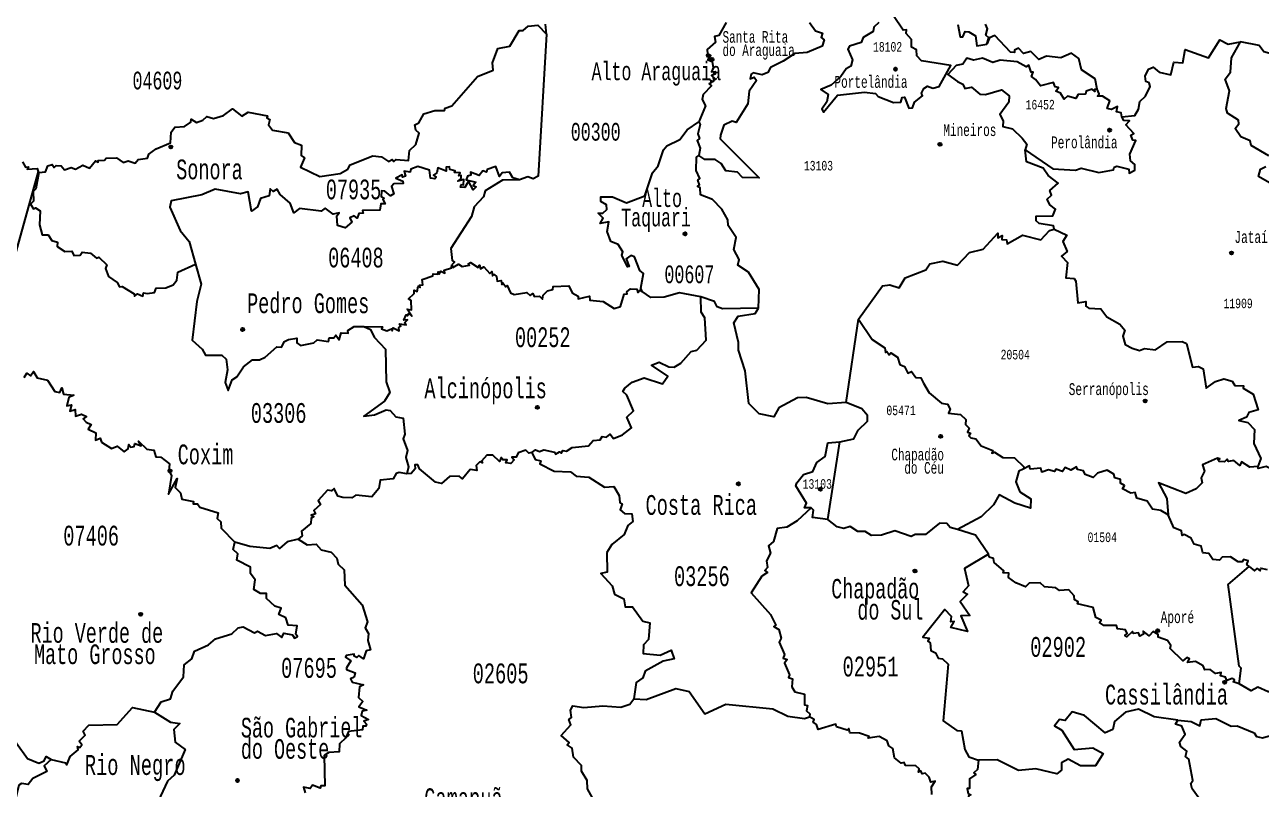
# Model space of a CAD drawing. Header units: millimetres. Extents: x 9851 to 10267, y 23387 to 23778.
# Drawn here: x 10038.98 to 10074.46, y 23530.59 to 23552.53 of the extents above; entities that cross this region are included whole.
import ezdxf
from ezdxf.enums import TextEntityAlignment as Align

# ---------------------------------------------------------------- set-up
doc = ezdxf.new("R2010")
doc.units = ezdxf.units.MM
doc.layers.add('3', color=7, linetype='Continuous')
doc.styles.add('MONOTXT', font='MONOTXT', dxfattribs={"height": 0.2})

# ---------------------------------------------------------------- blocks, each defined once
blk = doc.blocks.new('SEDE')
at = {"layer": '3', "color": 7, "linetype": 'Continuous'}
blk.add_circle((0, 0), 0.00451, dxfattribs=at)

msp = doc.modelspace()

# ---------------------------------------------------------------- linework, layer by layer
at = {"color": 7, "linetype": 'Continuous'}
for p, q in [((10053.956, 23552.261), (10053.924, 23552.55)), ((10039.368, 23548.322), (10037.69, 23542.302)), ((10039.368, 23548.322), (10039.386, 23548.295)), ((10062.549, 23541.688), (10062.91, 23544.083)), ((10062.022, 23538.335), (10062.374, 23540.56))]:
    msp.add_line(p, q, dxfattribs=at)
for points in [[(10064.578, 23551.639), (10064.568, 23551.809), (10064.424, 23551.886), (10064.425, 23552.112), (10064.274, 23552.286), (10064.28, 23552.39), (10064.19, 23552.381), (10063.914, 23552.789)], [(10039.386, 23548.295), (10039.576, 23548.308), (10039.644, 23548.484), (10039.773, 23548.521), (10039.823, 23548.436), (10039.884, 23548.497), (10040.031, 23548.48), (10040.119, 23548.372), (10040.31, 23548.433), (10040.437, 23548.391), (10040.65, 23548.503), (10040.839, 23548.413), (10041.014, 23548.626), (10041.093, 23548.587), (10041.087, 23548.641), (10041.274, 23548.643), (10041.323, 23548.706), (10041.614, 23548.712), (10041.809, 23548.581), (10041.951, 23548.628), (10042.149, 23548.558), (10042.241, 23548.666), (10042.507, 23548.7), (10042.544, 23548.823), (10042.75, 23548.971), (10043.169, 23549.14), (10043.187, 23549.452), (10043.288, 23549.597), (10043.569, 23549.613), (10043.751, 23549.733), (10043.76, 23549.823), (10043.91, 23549.725), (10044.09, 23549.79), (10044.207, 23549.895), (10044.396, 23549.839), (10044.683, 23549.925), (10044.94, 23550.116), (10045.215, 23549.91), (10045.394, 23550.021), (10045.944, 23549.92), (10045.927, 23549.857), (10046.015, 23549.817), (10045.981, 23549.661), (10046.088, 23549.506), (10046.542, 23549.432), (10046.72, 23549.151), (10046.928, 23549.081), (10046.911, 23548.783), (10047.013, 23548.711), (10046.89, 23548.443), (10047.449, 23548.182), (10048.031, 23548.264), (10048.253, 23548.392), (10048.32, 23548.508), (10048.969, 23548.768), (10049.215, 23548.738), (10049.415, 23548.609), (10049.528, 23548.664), (10049.571, 23548.605), (10049.637, 23548.661), (10049.993, 23548.639), (10050.024, 23548.919), (10050.204, 23549.093), (10050.298, 23549.424), (10050.202, 23549.504), (10050.176, 23549.665), (10050.292, 23549.722), (10050.432, 23549.978), (10050.746, 23550.07), (10051.027, 23550.074), (10051.044, 23550.138), (10051.235, 23550.203), (10051.973, 23551.045), (10052.424, 23551.225), (10052.407, 23551.439), (10052.556, 23551.85), (10052.9, 23551.921), (10053.166, 23552.365), (10053.287, 23552.37), (10053.425, 23552.488), (10053.701, 23552.517), (10053.956, 23552.261)], [(10059.105, 23552.595), (10058.898, 23552.22), (10058.776, 23552.196), (10058.798, 23552.03), (10058.564, 23551.819), (10058.57, 23551.7), (10058.67, 23551.648), (10058.58, 23551.527), (10058.704, 23551.478), (10058.731, 23551.3), (10058.689, 23551.185), (10058.794, 23551.192), (10058.793, 23551.111), (10058.688, 23551.08), (10058.788, 23550.992), (10058.724, 23550.897), (10058.661, 23550.94), (10058.682, 23550.865), (10058.619, 23550.84), (10058.691, 23550.778), (10058.453, 23550.53), (10058.423, 23550.387), (10058.517, 23550.209), (10058.324, 23549.742)], [(10061.501, 23552.595), (10061.67, 23552.355), (10061.873, 23552.295), (10061.837, 23552.171), (10061.919, 23552.102), (10061.86, 23551.92), (10061.434, 23551.736), (10061.083, 23551.708), (10060.747, 23551.488), (10060.38, 23551.307), (10060.301, 23551.167), (10060.145, 23551.092), (10059.881, 23551.154), (10059.825, 23551.113), (10059.797, 23550.985), (10059.908, 23551.026), (10059.979, 23550.937), (10059.768, 23550.628), (10059.729, 23550.26), (10059.398, 23549.727), (10059.277, 23549.768), (10059.037, 23549.648), (10058.945, 23549.361), (10058.937, 23549.261), (10060.057, 23548.142), (10059.578, 23548.146), (10059.436, 23548.299), (10059.099, 23548.337), (10058.969, 23548.549), (10058.792, 23548.663), (10058.496, 23548.662), (10058.328, 23548.778)], [(10063.488, 23552.599), (10063.342, 23552.466), (10063.33, 23552.342), (10063.044, 23552.17), (10062.981, 23552.025), (10062.645, 23551.918), (10062.598, 23551.829), (10062.738, 23551.522), (10062.686, 23551.346), (10062.548, 23551.269), (10062.4, 23551.05), (10062.12, 23550.801), (10061.821, 23550.671), (10062.034, 23550.528), (10062, 23550.325), (10061.85, 23550.111), (10061.906, 23550.026), (10062.304, 23550.513), (10063.074, 23550.596), (10063.398, 23550.56), (10063.469, 23550.473), (10063.91, 23550.303), (10064.117, 23550.314), (10064.157, 23550.442), (10064.227, 23550.459), (10064.346, 23550.135), (10064.455, 23550.152), (10064.515, 23550.307), (10064.742, 23550.492), (10064.709, 23550.572), (10064.782, 23550.705), (10064.889, 23550.766), (10065.039, 23550.715), (10065.222, 23550.765), (10065.556, 23551.364), (10064.714, 23551.494), (10064.578, 23551.639)], [(10065.752, 23552.538), (10065.825, 23552.182), (10065.904, 23552.19), (10065.964, 23552.338), (10066.076, 23552.334), (10066.267, 23552.212), (10066.3, 23551.928), (10066.59, 23551.979)], [(10066.59, 23551.979), (10066.645, 23552.157), (10066.563, 23552.237), (10066.608, 23552.417), (10066.55, 23552.547)], [(10053.956, 23552.261), (10053.718, 23548.183), (10053.572, 23548.11), (10053.42, 23548.167), (10053.179, 23548.083)], [(10069.75, 23550.687), (10069.696, 23550.985), (10069.301, 23551.238), (10069.232, 23551.567), (10069.015, 23551.718), (10068.715, 23551.582), (10068.303, 23551.631), (10068.083, 23551.54), (10067.852, 23551.764), (10067.637, 23551.706), (10067.5, 23551.858), (10067.381, 23551.807), (10067.379, 23551.741), (10067.27, 23551.746), (10066.822, 23552.221), (10066.663, 23552.155), (10066.59, 23551.979)], [(10070.459, 23549.886), (10070.837, 23549.924), (10070.943, 23550.106), (10070.974, 23550.334), (10071.144, 23550.482), (10071.276, 23550.757), (10071.249, 23550.869), (10071.147, 23550.9), (10071.133, 23551.06), (10071.223, 23551.257), (10071.361, 23551.313), (10071.537, 23551.168), (10071.869, 23551.099), (10071.953, 23551.455), (10072.214, 23551.436), (10072.277, 23551.827), (10072.947, 23551.581), (10073.277, 23552.103), (10073.515, 23551.972), (10073.87, 23552.039)], [(10074.682, 23548.766), (10074.169, 23549.071), (10074.145, 23549.199), (10073.873, 23549.316), (10073.715, 23549.555), (10073.822, 23549.687), (10073.809, 23549.792), (10073.493, 23549.997), (10073.452, 23550.126), (10073.549, 23550.632), (10073.423, 23550.972), (10073.576, 23551.174), (10073.606, 23551.587), (10073.87, 23552.039)], [(10075.381, 23551.439), (10075.275, 23551.603), (10075.136, 23551.504), (10075.093, 23551.6), (10074.538, 23551.752), (10074.406, 23551.935), (10073.87, 23552.039)], [(10069.75, 23550.687), (10069.675, 23550.678), (10069.683, 23550.618), (10069.615, 23550.68), (10069.441, 23550.63), (10069.415, 23550.541), (10069.207, 23550.533), (10069.14, 23550.419), (10068.907, 23550.487), (10068.806, 23550.395), (10068.702, 23550.568), (10068.565, 23550.629), (10068.64, 23550.735), (10068.551, 23550.747), (10068.502, 23550.88), (10068.126, 23550.784), (10067.987, 23550.965), (10067.871, 23551.049), (10067.918, 23551.168), (10067.861, 23551.169), (10067.795, 23551.371), (10067.715, 23551.322), (10067.463, 23551.466), (10066.972, 23551.519), (10066.758, 23551.454), (10066.461, 23551.575), (10066.21, 23551.521), (10066.017, 23551.574), (10065.903, 23551.406), (10065.704, 23551.361), (10065.471, 23551.102), (10065.747, 23550.908), (10065.903, 23550.83), (10065.952, 23550.702), (10066.144, 23550.741), (10066.383, 23550.544), (10066.553, 23550.531), (10067.006, 23550.664), (10067.232, 23550.489), (10067.217, 23550.308), (10066.962, 23549.956), (10067.052, 23549.778), (10067.048, 23549.613), (10067.329, 23549.542), (10067.597, 23549.282), (10067.738, 23549.104), (10067.692, 23548.939)], [(10070.459, 23549.886), (10070.438, 23550.004), (10070.308, 23550.036), (10070.337, 23550.183), (10070.162, 23550.098), (10070.045, 23550.132), (10070.118, 23550.348), (10069.911, 23550.486), (10069.765, 23550.483), (10069.807, 23550.554), (10069.75, 23550.687)], [(10067.692, 23548.939), (10068.48, 23548.393), (10069.135, 23548.359), (10069.294, 23548.417), (10069.798, 23548.288), (10070.227, 23548.364), (10070.237, 23548.446), (10070.322, 23548.473), (10070.664, 23548.387), (10070.674, 23548.269), (10070.832, 23548.359), (10070.837, 23548.523), (10070.706, 23548.624), (10070.693, 23548.823), (10070.861, 23549.209), (10070.774, 23549.22), (10070.723, 23549.363), (10070.804, 23549.407), (10070.576, 23549.659), (10070.677, 23549.779), (10070.52, 23549.78), (10070.459, 23549.886)], [(10056.7, 23544.876), (10056.661, 23544.97), (10056.74, 23545.396), (10056.627, 23545.484), (10056.478, 23545.872), (10056.37, 23545.907), (10056.239, 23545.816), (10056.328, 23545.59), (10056.274, 23545.584), (10056.114, 23545.916), (10056.145, 23546.015), (10056.005, 23546.221), (10055.799, 23546.313), (10055.692, 23546.595), (10055.739, 23546.875), (10055.49, 23546.83), (10055.58, 23546.978), (10055.44, 23547.127), (10055.568, 23547.123), (10055.682, 23547.229), (10055.671, 23547.366), (10055.513, 23547.459), (10055.511, 23547.59), (10055.849, 23547.592), (10056.252, 23547.42), (10056.779, 23547.621), (10056.996, 23548.279), (10057.159, 23548.488), (10057.312, 23548.939), (10057.404, 23549.055), (10057.776, 23549.235), (10057.994, 23549.516), (10058.324, 23549.742)], [(10058.324, 23549.742), (10058.364, 23549.67), (10058.293, 23549.405), (10058.346, 23549.268), (10058.277, 23549.208), (10058.365, 23548.988), (10058.328, 23548.778)], [(10060.037, 23544.402), (10060.057, 23544.937), (10059.752, 23545.428), (10059.439, 23545.632), (10059.481, 23545.797), (10059.327, 23546.08), (10059.393, 23546.426), (10059.169, 23546.77), (10059.159, 23546.934), (10058.983, 23547.238), (10058.713, 23547.514), (10058.373, 23547.655), (10058.365, 23547.848), (10058.288, 23547.89), (10058.347, 23547.934), (10058.299, 23548.073), (10058.354, 23548.118), (10058.249, 23548.354), (10058.259, 23548.734), (10058.328, 23548.778)], [(10068.523, 23546.67), (10068.5, 23546.758), (10068.086, 23546.825), (10068.004, 23546.902), (10067.999, 23547.042), (10068.485, 23547.053), (10068.561, 23547.237), (10068.395, 23547.361), (10068.321, 23547.522), (10068.447, 23547.642), (10068.393, 23547.777), (10068.633, 23547.99), (10068.343, 23548.206), (10068.208, 23548.413), (10067.722, 23548.603), (10067.692, 23548.939)], [(10038.918, 23548.598), (10039, 23548.447), (10039.089, 23548.454), (10039.051, 23548.388), (10039.337, 23548.404), (10039.368, 23548.322)], [(10053.179, 23548.083), (10052.99, 23548.135), (10052.887, 23548.304), (10052.682, 23548.287), (10052.606, 23548.176), (10052.5, 23548.467), (10052.246, 23548.377), (10052.233, 23548.299), (10052.13, 23548.34), (10052.025, 23548.207), (10051.768, 23548.303), (10051.786, 23548.216), (10051.688, 23548.186), (10051.644, 23548.078), (10051.93, 23548.016), (10051.85, 23547.915), (10051.937, 23547.881), (10051.851, 23547.794), (10051.711, 23548.044), (10051.607, 23547.864), (10051.489, 23547.868), (10051.5, 23547.952), (10051.568, 23547.938), (10051.578, 23548.09), (10051.407, 23548.044), (10051.504, 23548.132), (10051.503, 23548.207), (10051.44, 23548.197), (10051.476, 23548.278), (10051.317, 23548.288), (10051.331, 23548.339), (10051.177, 23548.378), (10051.17, 23548.459), (10051.079, 23548.442), (10051.079, 23548.329), (10050.831, 23548.426), (10050.803, 23548.278), (10050.713, 23548.217), (10050.791, 23548.157), (10050.748, 23548.113), (10050.621, 23548.133), (10050.6, 23548.359), (10050.266, 23548.468), (10050.057, 23548.385), (10050.04, 23548.306), (10049.867, 23548.331), (10049.906, 23548.183), (10049.823, 23548.157), (10049.808, 23548.228), (10049.627, 23548.127), (10049.83, 23548.039), (10049.84, 23547.973), (10049.571, 23547.97), (10049.506, 23547.888), (10049.577, 23547.683), (10049.473, 23547.619), (10049.315, 23547.76), (10049.218, 23547.764), (10049.21, 23547.603), (10049.3, 23547.559), (10049.26, 23547.514), (10049.325, 23547.39), (10049.198, 23547.397), (10049.168, 23547.215), (10048.673, 23547.2), (10048.69, 23547.125), (10048.566, 23547.112), (10048.519, 23546.983), (10048.438, 23547.049), (10048.314, 23546.99), (10048.371, 23546.866), (10048.177, 23546.702), (10047.956, 23546.775), (10047.933, 23547.046), (10048.004, 23547.131), (10047.828, 23547.093), (10047.602, 23547.27), (10047.484, 23547.181), (10046.863, 23547.262), (10046.699, 23547.138), (10046.597, 23547.415), (10046.308, 23547.656), (10046.227, 23547.818), (10046.107, 23547.746), (10046.024, 23547.826), (10045.997, 23547.62), (10045.749, 23547.548), (10045.665, 23547.308), (10045.49, 23547.184), (10045.395, 23547.735), (10045.172, 23547.684), (10044.445, 23547.816), (10044.067, 23547.654), (10043.184, 23547.481), (10043.143, 23547.293), (10043.438, 23546.623), (10043.703, 23546.314), (10043.879, 23545.658)], [(10074.832, 23547.918), (10074.387, 23548.177), (10074.444, 23548.387), (10074.593, 23548.465)], [(10039.386, 23548.295), (10039.302, 23547.82), (10039.222, 23547.745), (10039.232, 23547.469), (10039.15, 23547.387), (10039.237, 23547.246), (10039.292, 23547.281), (10039.429, 23547.193), (10039.403, 23546.792), (10039.487, 23546.5), (10039.653, 23546.503), (10039.758, 23546.336), (10039.922, 23546.29), (10039.915, 23546.172), (10040.134, 23546.022), (10040.331, 23546.032), (10040.387, 23545.913), (10040.569, 23545.917), (10040.633, 23546.005), (10040.87, 23545.975), (10041.039, 23545.831), (10041.106, 23545.858), (10041.337, 23545.641), (10041.298, 23545.541), (10041.384, 23545.311), (10041.635, 23545.139), (10041.699, 23545.01), (10041.78, 23545.023), (10042.125, 23544.806), (10042.127, 23544.746), (10042.216, 23544.805), (10042.375, 23544.747), (10042.388, 23544.839), (10042.497, 23544.823), (10042.704, 23544.848), (10042.756, 23544.973), (10043.032, 23544.978), (10043.241, 23545.07), (10043.346, 23545.206), (10043.377, 23545.429), (10043.879, 23545.658)], [(10053.179, 23548.083), (10052.694, 23548.073), (10052.198, 23547.769), (10052.148, 23547.589), (10051.873, 23547.307), (10051.802, 23547.026), (10051.213, 23546.11), (10051.246, 23545.765), (10051.31, 23545.723), (10051.24, 23545.639)], [(10062.91, 23544.083), (10063.594, 23545.037), (10063.804, 23545.064), (10064.072, 23544.985), (10064.246, 23545.271), (10064.833, 23545.495), (10064.954, 23545.667), (10065.323, 23545.751), (10065.751, 23545.636), (10066.095, 23545.992), (10066.478, 23546.089), (10066.904, 23546.548), (10066.907, 23546.416), (10067.032, 23546.487), (10067.023, 23546.37), (10067.154, 23546.364), (10067.168, 23546.243), (10067.615, 23546.489), (10068.137, 23546.357), (10068.388, 23546.627), (10068.523, 23546.67)], [(10068.523, 23546.67), (10068.885, 23546.495), (10068.764, 23546.316), (10068.893, 23546.02), (10068.727, 23545.888), (10068.905, 23545.706), (10068.854, 23545.27), (10069.095, 23545.249), (10069.143, 23545.174), (10069.198, 23544.549), (10069.429, 23544.587), (10069.433, 23544.459), (10069.51, 23544.396), (10069.862, 23544.375), (10070.032, 23544.152), (10070.404, 23543.938), (10070.551, 23543.77), (10070.489, 23543.592), (10070.554, 23543.356), (10070.756, 23543.249), (10070.97, 23543.187), (10071.111, 23543.245), (10071.423, 23543.207), (10071.765, 23543.429), (10072.197, 23543.444), (10072.313, 23543.383), (10072.485, 23542.705), (10072.658, 23542.727), (10072.796, 23542.656), (10072.882, 23542.1), (10073.148, 23542.298), (10073.385, 23542.367), (10073.632, 23542.303), (10073.707, 23542.174), (10073.957, 23542.166), (10073.946, 23542.1), (10074.233, 23541.927), (10074.374, 23541.482), (10074.101, 23541.405), (10074.034, 23541.269), (10073.814, 23541.178), (10074.074, 23541.115), (10074.27, 23540.914), (10074.251, 23540.513), (10074.452, 23540.085), (10074.363, 23539.858)], [(10043.879, 23545.658), (10044.045, 23545.087), (10043.919, 23544.587), (10043.786, 23543.477), (10044.076, 23543.222), (10044.17, 23543.048), (10044.641, 23543.047), (10044.763, 23542.934), (10044.798, 23542.627), (10044.734, 23542.26), (10044.819, 23542.037), (10044.933, 23542.34), (10045.067, 23542.427), (10045.258, 23542.715), (10045.513, 23542.913), (10045.718, 23542.913), (10045.878, 23542.996), (10046.214, 23543.291), (10046.354, 23543.283), (10046.433, 23543.445), (10046.55, 23543.502), (10046.792, 23543.537), (10046.788, 23543.404), (10046.892, 23543.331), (10047.282, 23543.4), (10047.372, 23543.486), (10047.694, 23543.439), (10047.72, 23543.542), (10047.854, 23543.547), (10047.913, 23543.627), (10048.002, 23543.488), (10048.065, 23543.695), (10048.259, 23543.681), (10048.256, 23543.759), (10048.438, 23543.872), (10048.713, 23543.874)], [(10048.713, 23543.874), (10049.252, 23543.867), (10049.223, 23543.801), (10049.37, 23543.746), (10049.506, 23543.807), (10049.524, 23543.751), (10049.556, 23543.831), (10049.722, 23543.746), (10049.712, 23543.841), (10049.778, 23543.884), (10049.733, 23543.945), (10049.924, 23543.917), (10049.891, 23543.989), (10049.961, 23544.063), (10049.862, 23544.051), (10049.927, 23544.205), (10049.967, 23544.175), (10050.002, 23544.248), (10050.092, 23544.168), (10049.956, 23544.366), (10050.077, 23544.352), (10050.068, 23544.623), (10049.998, 23544.668), (10050.157, 23544.817), (10050.16, 23544.913), (10050.24, 23544.873), (10050.267, 23545.027), (10050.325, 23544.992), (10050.308, 23545.059), (10050.401, 23545.07), (10050.385, 23545.218), (10050.689, 23545.325), (10050.706, 23545.384), (10050.831, 23545.371), (10050.849, 23545.442), (10050.875, 23545.373), (10050.919, 23545.458), (10051.038, 23545.405), (10051.017, 23545.492), (10051.225, 23545.554), (10051.24, 23545.639)], [(10051.24, 23545.639), (10051.268, 23545.562), (10051.433, 23545.665), (10051.533, 23545.595), (10051.744, 23545.628), (10051.706, 23545.666), (10051.772, 23545.709), (10051.988, 23545.561), (10052.03, 23545.628), (10052.055, 23545.523), (10052.157, 23545.585), (10052.33, 23545.397), (10052.382, 23545.45), (10052.401, 23545.327), (10052.449, 23545.368), (10052.515, 23545.309), (10052.542, 23545.176), (10052.656, 23545.196), (10052.671, 23545.074), (10052.702, 23545.121), (10052.782, 23545.009), (10052.825, 23545.05), (10052.918, 23544.837), (10053.03, 23544.789), (10053.39, 23544.848), (10053.489, 23544.762), (10053.564, 23544.816), (10053.6, 23544.734), (10053.751, 23544.738), (10053.835, 23544.66), (10053.853, 23544.772), (10053.979, 23544.899), (10054.132, 23544.936), (10054.145, 23545.021), (10054.596, 23545.035), (10054.687, 23544.842), (10054.865, 23544.746), (10054.862, 23544.67), (10055.185, 23544.74), (10055.192, 23544.632), (10055.578, 23544.59), (10055.896, 23544.393), (10056.078, 23544.448), (10056.184, 23544.8), (10056.265, 23544.808), (10056.254, 23544.871), (10056.367, 23544.957), (10056.544, 23544.939), (10056.578, 23544.849), (10056.631, 23544.912), (10056.7, 23544.876)], [(10058.379, 23544.722), (10057.767, 23544.843), (10057.331, 23544.714), (10056.949, 23544.709), (10056.7, 23544.876)], [(10053.537, 23540.257), (10053.637, 23540.329), (10053.757, 23540.283), (10053.874, 23540.335), (10054.18, 23540.268), (10054.213, 23540.204), (10054.323, 23540.274), (10054.37, 23540.233), (10054.422, 23540.313), (10054.529, 23540.295), (10054.688, 23540.401), (10055.158, 23540.446), (10055.292, 23540.603), (10055.495, 23540.623), (10055.547, 23540.716), (10055.678, 23540.698), (10055.779, 23540.781), (10055.88, 23540.657), (10056.138, 23540.765), (10056.396, 23540.96), (10056.263, 23541.269), (10056.451, 23541.451), (10056.255, 23541.901), (10056.14, 23542.007), (10056.203, 23542.1), (10056.408, 23542.273), (10056.754, 23542.395), (10057.281, 23542.224), (10057.435, 23542.447), (10056.963, 23542.764), (10057.189, 23542.853), (10057.46, 23542.711), (10057.619, 23542.707), (10057.812, 23542.822), (10058.105, 23543.154), (10058.267, 23543.193), (10058.531, 23543.484), (10058.499, 23544.12), (10058.388, 23544.284), (10058.379, 23544.722)], [(10060.037, 23544.402), (10059.008, 23544.376), (10058.852, 23544.434), (10058.769, 23544.594), (10058.379, 23544.722)], [(10062.549, 23541.688), (10062.025, 23541.648), (10061.405, 23541.831), (10061.157, 23541.82), (10060.618, 23541.535), (10060.478, 23541.281), (10060.058, 23541.368), (10059.76, 23541.66), (10059.655, 23542.601), (10059.46, 23543.19), (10059.467, 23543.412), (10059.325, 23543.978), (10059.456, 23544.172), (10059.938, 23544.249), (10060.037, 23544.402)], [(10048.713, 23543.874), (10048.899, 23543.784), (10049.004, 23543.566), (10049.335, 23543.221), (10049.35, 23542.28), (10049.455, 23541.977), (10049.302, 23541.728), (10048.709, 23541.294), (10049.019, 23541.332), (10049.354, 23541.478), (10049.471, 23541.459), (10049.628, 23541.276), (10049.842, 23541.238), (10049.891, 23540.778), (10049.84, 23540.644), (10049.968, 23540.314), (10049.916, 23540.109), (10049.997, 23539.84), (10049.95, 23539.64)], [(10062.91, 23544.083), (10063.294, 23543.497), (10063.665, 23543.262), (10063.684, 23543.125), (10063.723, 23543.159), (10063.785, 23543.056), (10063.831, 23543.115), (10064.022, 23542.995), (10064.091, 23542.786), (10064.225, 23542.722), (10064.317, 23542.53), (10064.428, 23542.576), (10064.547, 23542.41), (10064.695, 23542.4), (10064.772, 23542.246), (10064.936, 23541.965), (10065.284, 23541.673), (10065.46, 23541.642), (10065.535, 23541.497), (10065.491, 23541.388), (10065.83, 23541.349), (10065.985, 23541.207), (10065.976, 23541.06), (10066.08, 23540.953), (10066.034, 23540.841), (10066.121, 23540.806), (10066.069, 23540.735), (10066.132, 23540.674), (10066.276, 23540.644), (10066.429, 23540.445), (10066.756, 23540.315), (10066.733, 23540.234), (10066.807, 23540.264), (10067.051, 23540.114), (10067.383, 23540.106), (10067.66, 23539.831), (10067.634, 23539.78)], [(10038.966, 23542.412), (10039.038, 23542.529), (10039.151, 23542.46), (10039.234, 23542.577), (10039.337, 23542.401), (10039.631, 23542.33), (10039.846, 23542.004), (10039.987, 23541.981), (10040.048, 23542.113), (10040.091, 23541.932), (10040.393, 23541.897), (10040.251, 23541.835), (10040.187, 23541.598), (10040.327, 23541.623), (10040.274, 23541.442), (10040.425, 23541.486), (10040.441, 23541.296), (10040.614, 23541.353), (10040.751, 23541.288), (10040.663, 23541.225), (10040.749, 23541.125), (10040.888, 23541.063), (10040.802, 23540.929), (10041.022, 23540.82), (10041.013, 23540.608), (10041.149, 23540.67), (10041.188, 23540.557), (10041.475, 23540.366), (10041.633, 23540.438), (10041.837, 23540.278), (10041.949, 23540.36), (10041.966, 23540.486), (10042.031, 23540.406), (10042.121, 23540.425), (10042.138, 23540.514), (10042.32, 23540.443), (10042.244, 23540.582), (10042.486, 23540.349), (10042.688, 23540.323), (10042.745, 23540.134), (10042.883, 23540.117), (10043.133, 23539.927), (10043.117, 23539.73), (10043.192, 23539.6), (10043.111, 23539.057), (10043.355, 23539.51), (10043.298, 23539.254), (10043.448, 23539.096), (10043.492, 23538.913), (10043.829, 23538.853), (10043.816, 23538.787), (10043.938, 23538.786), (10044.01, 23538.691), (10044.531, 23538.522), (10044.504, 23538.362), (10044.611, 23538.267), (10044.619, 23538.088), (10045.015, 23537.682)], [(10062.374, 23540.56), (10062.772, 23540.648), (10062.896, 23540.894), (10063.167, 23541.153), (10063.164, 23541.316), (10062.998, 23541.509), (10062.549, 23541.688)], [(10053.537, 23540.257), (10053.442, 23540.236), (10053.364, 23540.325), (10053.143, 23540.249), (10053.079, 23540.119), (10052.963, 23540.12), (10053.025, 23540.042), (10052.926, 23539.938), (10052.786, 23539.956), (10052.822, 23540.049), (10052.697, 23540.044), (10052.648, 23540.112), (10052.607, 23540.001), (10052.411, 23540.181), (10052.241, 23540.183), (10052.084, 23540.004), (10052.118, 23539.956), (10052.04, 23539.988), (10051.933, 23539.88), (10051.95, 23539.743), (10051.762, 23539.769), (10051.541, 23539.496), (10051.45, 23539.576), (10051.168, 23539.571), (10050.943, 23539.369), (10050.766, 23539.405), (10050.309, 23539.791), (10050.262, 23539.901), (10050.178, 23539.9), (10050.182, 23539.791), (10050.067, 23539.654), (10049.95, 23539.64)], [(10053.537, 23540.257), (10053.63, 23540.055), (10053.786, 23540.015), (10053.762, 23539.931), (10054.17, 23539.723), (10054.639, 23539.703), (10054.804, 23539.573), (10055.169, 23539.547), (10055.613, 23539.265), (10055.884, 23539.282), (10056.034, 23539.025), (10056.053, 23538.823), (10056.125, 23538.78), (10056.064, 23538.611), (10056.187, 23538.502), (10056.402, 23538.495), (10056.426, 23538.273), (10056.287, 23538.164), (10056.183, 23537.902), (10055.824, 23537.619), (10055.682, 23537.381), (10055.691, 23536.823), (10055.517, 23536.786), (10055.841, 23536.431), (10055.907, 23536.19), (10056.176, 23536.059), (10056.206, 23535.822), (10056.418, 23535.822), (10056.72, 23535.415), (10056.919, 23535.365), (10056.883, 23534.89), (10056.733, 23534.739), (10056.73, 23534.486), (10057.217, 23534.44), (10057.526, 23534.586), (10057.613, 23534.334), (10057.303, 23534.262), (10056.782, 23533.976), (10056.715, 23533.79), (10056.528, 23533.652), (10056.462, 23533.182)], [(10061.546, 23538.663), (10061.358, 23538.664), (10061.412, 23538.806), (10061.108, 23539.296), (10061.133, 23539.388), (10061.332, 23539.626), (10061.599, 23539.708), (10061.712, 23539.971), (10061.947, 23540.142), (10062.024, 23540.529), (10062.374, 23540.56)], [(10071.791, 23538.466), (10071.585, 23538.59), (10071.346, 23538.628), (10071.184, 23538.863), (10070.893, 23538.943), (10070.844, 23539.11), (10070.722, 23539.091), (10070.483, 23539.212), (10070.538, 23539.313), (10070.428, 23539.38), (10070.419, 23539.483), (10070.262, 23539.529), (10070.228, 23539.638), (10070.038, 23539.747), (10069.767, 23539.663), (10069.637, 23539.534), (10069.414, 23539.622), (10069.361, 23539.733), (10069.192, 23539.765), (10069.161, 23539.847), (10069, 23539.744), (10068.838, 23539.824), (10068.758, 23539.711), (10068.572, 23539.782), (10068.529, 23539.71), (10068.36, 23539.76), (10068.163, 23539.689), (10068.134, 23539.808), (10067.836, 23539.774), (10067.812, 23539.875), (10067.634, 23539.78)], [(10074.363, 23539.858), (10074.13, 23539.835), (10073.892, 23539.983), (10073.848, 23539.885), (10073.676, 23540.027), (10073.522, 23539.996), (10073.485, 23540.067), (10073.403, 23539.992), (10073.258, 23540.001), (10073.213, 23540.05), (10073.274, 23540.078), (10073.204, 23540.09), (10072.774, 23539.902), (10072.837, 23539.721), (10072.737, 23539.529), (10072.763, 23539.382), (10072.594, 23539.21), (10072.294, 23539.076), (10071.513, 23539.384), (10071.755, 23538.938), (10071.791, 23538.466)], [(10049.95, 23539.64), (10049.73, 23539.685), (10049.637, 23539.656), (10049.555, 23539.498), (10049.185, 23539.46), (10049.139, 23539.22), (10048.941, 23538.979), (10048.479, 23539.035), (10048.367, 23538.956), (10048.109, 23538.961), (10047.969, 23538.999), (10047.865, 23539.225), (10047.787, 23539.156), (10047.67, 23539.174), (10047.397, 23538.878), (10047.467, 23538.765), (10047.277, 23538.593), (10047.328, 23538.498), (10047.201, 23538.458), (10047.279, 23538.416), (10047.203, 23538.369), (10047.188, 23538.216), (10046.923, 23537.996), (10046.941, 23537.863), (10046.832, 23537.768)], [(10067.634, 23539.78), (10067.506, 23539.721), (10067.421, 23539.411), (10067.53, 23539.13), (10067.854, 23538.924), (10067.845, 23538.655), (10067.395, 23538.798), (10066.94, 23539.04), (10066.775, 23538.752), (10066.424, 23538.407), (10065.75, 23538.044)], [(10075.48, 23539.415), (10075.229, 23539.562), (10075.053, 23539.533), (10075.029, 23539.688), (10074.89, 23539.667), (10074.855, 23539.802), (10074.773, 23539.768), (10074.6, 23539.855), (10074.378, 23539.794), (10074.363, 23539.858)], [(10036.771, 23538.997), (10036.114, 23532.619), (10036.42, 23532.433), (10036.584, 23532.191), (10036.752, 23532.15), (10037.012, 23532.225), (10037.226, 23532.155), (10037.247, 23532.3), (10037.454, 23532.427), (10037.652, 23532.34), (10037.728, 23532.224), (10037.978, 23532.31), (10038.226, 23532.298), (10038.526, 23531.957), (10038.582, 23532.007), (10038.747, 23531.915), (10039.059, 23531.476), (10039.387, 23531.335), (10039.541, 23531.407), (10039.599, 23531.526), (10039.737, 23531.441)], [(10061.546, 23538.663), (10061.146, 23538.29), (10060.847, 23538.115), (10060.572, 23538.079), (10060.47, 23537.699), (10060.321, 23537.574), (10060.377, 23537.366), (10060.262, 23537.15), (10060.296, 23536.953), (10060.222, 23536.872), (10060.292, 23536.81), (10060.134, 23536.704), (10059.828, 23536.224), (10060.376, 23535.608), (10060.533, 23535.299), (10060.48, 23535.26), (10060.619, 23535.179), (10060.687, 23534.924), (10060.626, 23534.816), (10060.783, 23534.462), (10060.746, 23534.354), (10060.858, 23534.312), (10060.782, 23534.213), (10060.928, 23533.879), (10060.894, 23533.797), (10061.011, 23533.757), (10060.996, 23533.528), (10061.077, 23533.383), (10061.36, 23533.316), (10061.356, 23533.009), (10061.446, 23532.995), (10061.41, 23532.839), (10061.51, 23532.757), (10061.498, 23532.67)], [(10062.022, 23538.335), (10061.589, 23538.394), (10061.614, 23538.598), (10061.546, 23538.663)], [(10074.112, 23536.983), (10074.052, 23537.038), (10074.086, 23537.148), (10073.957, 23537.189), (10073.919, 23537.12), (10073.804, 23537.12), (10073.581, 23537.263), (10073.339, 23537.249), (10073.261, 23537.163), (10073.069, 23537.183), (10072.958, 23537.355), (10072.787, 23537.38), (10072.741, 23537.566), (10072.54, 23537.626), (10072.449, 23537.796), (10072.251, 23537.905), (10072.197, 23537.873), (10072.174, 23538.006), (10071.957, 23538.098), (10071.791, 23538.466)], [(10065.75, 23538.044), (10065.539, 23538.103), (10065.444, 23538.216), (10065.227, 23538.227), (10064.828, 23537.898), (10064.531, 23537.905), (10064.42, 23537.841), (10063.944, 23538.01), (10063.562, 23537.879), (10063.282, 23537.876), (10063.098, 23537.985), (10062.89, 23537.984), (10062.663, 23538.127), (10062.48, 23538.078), (10062.292, 23538.125), (10062.022, 23538.335)], [(10046.832, 23537.768), (10046.509, 23537.692), (10046.289, 23537.505), (10046.211, 23537.584), (10046.015, 23537.501), (10045.439, 23537.554), (10045.015, 23537.682)], [(10046.832, 23537.768), (10047.082, 23537.609), (10047.343, 23537.622), (10047.489, 23537.466), (10047.779, 23537.399), (10047.938, 23537.224), (10047.973, 23537.049), (10048.152, 23536.885), (10048.166, 23536.452), (10048.663, 23535.881), (10048.815, 23535.397), (10048.753, 23535.227), (10048.846, 23535.065), (10048.825, 23534.856), (10048.904, 23534.596), (10048.778, 23534.561), (10048.699, 23534.331), (10048.566, 23534.425), (10048.515, 23534.375), (10048.436, 23534.412), (10048.431, 23534.469), (10048.205, 23534.432), (10048.184, 23534.381), (10048.337, 23534.28), (10048.217, 23534.077), (10048.215, 23534.025), (10048.46, 23533.931), (10048.43, 23533.806), (10048.334, 23533.756), (10048.374, 23533.664), (10048.704, 23533.589), (10048.592, 23533.527), (10048.556, 23533.228), (10048.681, 23533.106), (10048.567, 23532.954), (10048.794, 23532.858), (10048.663, 23532.83), (10048.635, 23532.707), (10048.843, 23532.594), (10048.71, 23532.542), (10048.787, 23532.459), (10048.769, 23532.397), (10048.68, 23532.404), (10048.675, 23532.296), (10048.276, 23532.247), (10048.2, 23532.064), (10048.011, 23531.896), (10048.008, 23531.666), (10047.704, 23531.647), (10047.576, 23531.555), (10047.592, 23530.69), (10047.481, 23530.685), (10047.462, 23530.624), (10047.243, 23530.706), (10047.172, 23530.608), (10046.979, 23530.653), (10047.033, 23530.483)], [(10066.638, 23537.337), (10066.266, 23537.887), (10065.75, 23538.044)], [(10042.707, 23532.804), (10042.895, 23533.098), (10043.169, 23533.181), (10043.227, 23533.407), (10043.538, 23533.814), (10043.555, 23534.164), (10043.78, 23534.332), (10043.856, 23534.553), (10044.254, 23534.732), (10044.46, 23534.903), (10044.927, 23535.051), (10045.104, 23535.222), (10045.25, 23535.253), (10045.576, 23535.075), (10045.661, 23535.127), (10045.887, 23535.002), (10046.21, 23535.062), (10046.362, 23534.948), (10046.416, 23535.068), (10046.662, 23535.025), (10046.725, 23534.922), (10046.81, 23534.979), (10046.757, 23535.04), (10046.797, 23535.281), (10046.545, 23535.302), (10046.472, 23535.507), (10046.277, 23535.603), (10046.337, 23535.783), (10046.156, 23535.844), (10045.919, 23536.064), (10045.92, 23536.205), (10045.75, 23536.209), (10045.553, 23536.328), (10045.596, 23536.6), (10045.456, 23536.778), (10045.464, 23536.968), (10045.069, 23537.164), (10045.095, 23537.349), (10044.96, 23537.475), (10045.015, 23537.682)], [(10066.638, 23537.337), (10065.944, 23536.931), (10066.062, 23536.431), (10065.905, 23536.253), (10066.029, 23536.194), (10065.82, 23535.975), (10066.099, 23535.578), (10065.841, 23535.567), (10066.033, 23535.116), (10065.552, 23535.235), (10065.648, 23535.408), (10065.551, 23535.394), (10065.574, 23535.55), (10065.378, 23535.746), (10064.754, 23534.951), (10064.935, 23534.922), (10064.898, 23534.839), (10064.964, 23534.788), (10064.98, 23534.571), (10065.117, 23534.506), (10065.191, 23534.348), (10065.319, 23534.33), (10065.481, 23534.178), (10065.337, 23532.55), (10065.726, 23532.275), (10065.857, 23532.271), (10065.961, 23531.731), (10066.075, 23531.52), (10066.345, 23531.429)], [(10073.825, 23533.615), (10073.659, 23533.672), (10073.698, 23533.73), (10073.625, 23533.768), (10073.47, 23533.714), (10073.44, 23533.806), (10073.292, 23533.847), (10073.314, 23533.937), (10073.15, 23533.91), (10072.996, 23534.026), (10072.844, 23534.015), (10072.793, 23534.13), (10072.573, 23534.261), (10072.344, 23534.225), (10072.401, 23534.337), (10072.329, 23534.374), (10072.213, 23534.278), (10071.845, 23534.627), (10071.863, 23534.713), (10071.769, 23534.855), (10071.5, 23534.954), (10071.505, 23535.031), (10071.356, 23535.12), (10071.242, 23534.99), (10071.074, 23535.13), (10071.087, 23535.043), (10070.975, 23534.988), (10070.943, 23535.084), (10070.797, 23535.062), (10070.768, 23535.119), (10070.601, 23534.969), (10070.55, 23535.004), (10070.612, 23535.063), (10070.57, 23535.162), (10070.34, 23535.192), (10070.305, 23535.292), (10069.943, 23535.288), (10069.824, 23535.377), (10069.867, 23535.44), (10069.713, 23535.516), (10069.638, 23535.806), (10069.185, 23535.912), (10069.206, 23535.971), (10069.104, 23536.03), (10069.097, 23536.141), (10068.942, 23536.318), (10068.677, 23536.295), (10068.564, 23536.371), (10068.242, 23536.401), (10068.119, 23536.519), (10067.807, 23536.504), (10067.694, 23536.398), (10067.416, 23536.514), (10067.212, 23536.67), (10067.217, 23536.795), (10067.059, 23536.804), (10067.08, 23536.858), (10066.802, 23537.094), (10066.779, 23537.212), (10066.658, 23537.247), (10066.638, 23537.337)], [(10073.825, 23533.615), (10073.888, 23534.061), (10073.829, 23534.126), (10073.516, 23536.465), (10074.112, 23536.983)], [(10074.112, 23536.983), (10074.265, 23536.858), (10074.347, 23536.924), (10074.427, 23536.861), (10074.454, 23536.937), (10074.628, 23536.897)], [(10056.462, 23533.182), (10056.81, 23533.166), (10057.667, 23533.484), (10058.044, 23533.393), (10058.496, 23532.759), (10059.096, 23533.031), (10060.447, 23532.895), (10060.881, 23532.686), (10061.354, 23532.618), (10061.498, 23532.67)], [(10075.359, 23533.364), (10075.211, 23533.472), (10074.995, 23533.471), (10074.99, 23533.531), (10074.832, 23533.523), (10074.665, 23533.388), (10074.36, 23533.522), (10074.177, 23533.417), (10073.825, 23533.615)], [(10055.269, 23530.343), (10055.132, 23530.598), (10055.122, 23530.839), (10054.954, 23531.109), (10054.959, 23531.269), (10054.726, 23531.51), (10054.691, 23531.77), (10054.548, 23531.866), (10054.599, 23531.934), (10054.375, 23532.137), (10054.649, 23532.441), (10054.594, 23532.591), (10054.667, 23532.647), (10054.645, 23532.862), (10054.706, 23532.986), (10055.02, 23532.932), (10055.566, 23532.989), (10056.085, 23532.946), (10056.343, 23533.029), (10056.462, 23533.182)], [(10072.066, 23532.569), (10072.452, 23532.539), (10072.701, 23532.412), (10072.739, 23532.586), (10073.154, 23532.619), (10073.599, 23532.399), (10073.771, 23532.406), (10074.261, 23532.208), (10074.322, 23532.102), (10074.502, 23532.065), (10074.725, 23532.129), (10075.042, 23531.966), (10075.032, 23532.311), (10075.228, 23532.702), (10075.216, 23533.003), (10075.359, 23533.364)], [(10039.737, 23531.441), (10040.148, 23531.353), (10040.189, 23531.289), (10040.286, 23531.528), (10040.513, 23531.718), (10040.496, 23531.818), (10040.563, 23531.793), (10040.624, 23531.868), (10040.546, 23531.969), (10040.712, 23532.138), (10040.661, 23532.256), (10040.819, 23532.427), (10041.63, 23532.445), (10042.072, 23532.936), (10042.707, 23532.804)], [(10042.707, 23532.804), (10043.165, 23532.517), (10043.437, 23532.478), (10043.259, 23532.302), (10043.301, 23531.939), (10043.582, 23531.73), (10043.27, 23530.998), (10043.082, 23530.818), (10042.813, 23530.246)], [(10072.066, 23532.569), (10071.39, 23532.67), (10070.94, 23532.885), (10070.565, 23532.807), (10070.253, 23532.535), (10070.203, 23532.307), (10069.979, 23532.21), (10069.395, 23532.703), (10069.034, 23532.809), (10068.834, 23532.566), (10068.675, 23532.592), (10068.53, 23532.412), (10068.743, 23532.286), (10069.098, 23531.735), (10069.629, 23531.775), (10069.929, 23531.615), (10069.702, 23531.259), (10069.272, 23531.263), (10068.919, 23531.457), (10068.73, 23531.353), (10068.728, 23531.138), (10068.594, 23531.037), (10067.997, 23531.176), (10067.499, 23531.124), (10066.883, 23531.432), (10066.345, 23531.429)], [(10065.008, 23530.437), (10065.002, 23530.659), (10065.104, 23530.825), (10064.979, 23530.796), (10064.938, 23530.939), (10064.815, 23531.049), (10064.729, 23531.034), (10064.692, 23531.123), (10064.631, 23531.082), (10064.65, 23531.181), (10064.548, 23531.262), (10064.258, 23531.273), (10064.219, 23531.359), (10064.127, 23531.338), (10063.936, 23531.494), (10063.895, 23531.757), (10063.78, 23531.834), (10063.732, 23531.978), (10063.5, 23532.108), (10063.185, 23532.053), (10063.21, 23532.107), (10062.933, 23532.203), (10062.658, 23532.214), (10062.626, 23532.331), (10062.585, 23532.284), (10062.276, 23532.383), (10062.252, 23532.463), (10061.746, 23532.304), (10061.703, 23532.449), (10061.602, 23532.516), (10061.633, 23532.596), (10061.498, 23532.67)], [(10072.955, 23529.938), (10072.475, 23530.6), (10072.445, 23530.758), (10072.502, 23530.844), (10072.383, 23531.456), (10072.293, 23531.535), (10072.329, 23531.683), (10072.156, 23531.819), (10072.114, 23531.946), (10072.275, 23532.169), (10072.18, 23532.397), (10071.999, 23532.463), (10072.066, 23532.569)], [(10039.737, 23531.441), (10039.539, 23531.265), (10039.612, 23531.095), (10039.218, 23530.896), (10039.085, 23530.726), (10038.886, 23530.758), (10038.814, 23530.708), (10038.711, 23530.269), (10038.563, 23530.119), (10038.513, 23529.849), (10038.397, 23529.795), (10038.404, 23529.588)], [(10066.345, 23531.429), (10066.319, 23531.157), (10066.215, 23531.063), (10066.272, 23531.01), (10066.093, 23530.887), (10066.091, 23530.609), (10066.024, 23530.611), (10066.048, 23530.471), (10066.128, 23530.427), (10066.059, 23530.394), (10066.07, 23530.241), (10066.177, 23530.206), (10066.031, 23529.984), (10066.056, 23529.895), (10065.915, 23529.801), (10065.875, 23529.502), (10065.689, 23529.308), (10065.597, 23529.3)]]:
    msp.add_lwpolyline(points, dxfattribs=at)
for p in [(10058.599, 23551.646), (10058.699, 23551.538), (10063.966, 23551.257), (10070.11, 23549.507), (10065.241, 23549.099), (10043.174, 23549.024), (10057.93, 23546.532), (10073.608, 23545.98), (10045.233, 23543.788), (10071.13, 23541.732), (10053.691, 23541.552), (10065.263, 23540.718), (10043.152, 23539.727), (10059.46, 23539.355), (10061.813, 23539.203), (10064.524, 23536.852), (10042.31, 23535.613), (10071.488, 23535.141), (10073.41, 23533.66), (10045.088, 23530.841)]:
    msp.add_point(p, dxfattribs=at)

# ---------------------------------------------------------------- block references
at = {"color": 7, "linetype": 'Continuous', "zscale": 10}
for p, xscale, yscale, rotation in [((10058.599, 23551.646), 9.999987455405117, 9.999987455405117, 359.079216129957), ((10058.699, 23551.538), 9.999983716515834, 9.999983716515834, 359.0805499834536), ((10063.966, 23551.257), 10.00002082074231, 10.00002082074231, 359.2289126952076), ((10070.11, 23549.507), 10.00002277350123, 10.00002277350123, 359.3820697020929), ((10065.241, 23549.099), 10, 10, 359.2363825483008), ((10043.174, 23549.024), 10.00001646517026, 10.00001646517026, 358.5756520591982), ((10057.93, 23546.532), 9.999989066428489, 9.999989066428489, 358.9839532719997), ((10073.608, 23545.98), 10.00001567641177, 10.00001567641177, 359.4378343213535), ((10045.233, 23543.788), 10, 10, 358.5489599174167), ((10071.13, 23541.732), 9.99997945915686, 9.99997945915686, 359.3102917311093), ((10053.691, 23541.552), 10, 10, 358.7763403922409), ((10065.263, 23540.718), 10.00001589726415, 10.00001589726415, 359.119778011798), ((10043.152, 23539.727), 9.99998314817418, 9.99998314817418, 358.410437717371), ((10059.46, 23539.355), 10, 10, 358.9209783453907), ((10061.813, 23539.203), 10.00001177034869, 10.00001177034869, 358.9916941142649), ((10064.524, 23536.852), 10, 10, 359.0402591161557), ((10042.31, 23535.613), 9.999987265777273, 9.999987265777273, 358.3071424261674), ((10071.488, 23535.141), 10.00001518949566, 10.00001518949566, 359.2313137165694), ((10073.41, 23533.66), 10.00001941615646, 10.00001941615646, 359.2702707858556), ((10045.088, 23530.841), 10.00001731963145, 10.00001731963145, 358.3103505617123)]:
    msp.add_blockref('SEDE', p, dxfattribs=dict(at, xscale=xscale, yscale=yscale, rotation=rotation))

# ---------------------------------------------------------------- texts
at = {"color": 7, "linetype": 'Continuous', "style": 'MONOTXT'}
for s, height, rotation, width, p in [('Santa Rita ', 0.33469, 359.9987, 0.649998, (10059.005, 23552.017)), ('do Araguaia', 0.33469, 359.9987, 0.649998, (10059.005, 23551.636)), ('S%%227o Gabriel ', 0.56351, 359.9984, 0.650002, (10045.184, 23532.077)), ('S%%227o Gabriel ', 0.56351, 359.9984, 0.650002, (10045.184, 23532.077)), ('do Oeste', 0.5635, 359.9984, 0.650002, (10045.184, 23531.466)), ('do Oeste', 0.5635, 359.9984, 0.650002, (10045.184, 23531.466))]:
    msp.add_text(s, height=height, rotation=rotation, dxfattribs=dict(at, width=width)).set_placement(p)
for s, height, width, p in [('18102', 0.2734, 0.70589, (10063.74, 23551.9)), ('04609', 0.5082, 0.65, (10042.79, 23550.932)), ('16452', 0.2737, 0.705881, (10068.119, 23550.24)), ('00300', 0.5086, 0.650002, (10055.365, 23549.461)), ('13103', 0.2739, 0.705881, (10061.756, 23548.488)), ('07935', 0.5656, 0.649998, (10048.417, 23547.806)), ('06408', 0.5662, 0.65, (10048.485, 23545.851)), ('00607', 0.5097, 0.65, (10058.053, 23545.37)), ('11909', 0.2745, 0.705879, (10073.797, 23544.535)), ('00252', 0.5669, 0.65, (10053.845, 23543.564)), ('20504', 0.2748, 0.705883, (10067.403, 23543.065)), ('03306', 0.5676, 0.65, (10046.268, 23541.39)), ('05471', 0.275, 0.705881, (10064.126, 23541.465)), ('13103', 0.2753, 0.705876, (10061.723, 23539.352)), ('07406', 0.5688, 0.650001, (10040.888, 23537.87)), ('01504', 0.2756, 0.705885, (10069.899, 23537.822)), ('03256', 0.5692, 0.649998, (10058.412, 23536.706)), ('02902', 0.5699, 0.650003, (10068.635, 23534.675)), ('07695', 0.5701, 0.649999, (10047.14, 23534.074)), ('02605', 0.5701, 0.649999, (10052.637, 23533.916)), ('02951', 0.5701, 0.65, (10063.251, 23534.113))]:
    msp.add_text(s, height=height, dxfattribs=dict(at, width=width)).set_placement(p, align=Align.MIDDLE)
for s, height, width, p in [('Alto Araguaia', 0.50802, 0.650001, (10058.962, 23551.45)), ('Portel%%226ndia', 0.33875, 0.649996, (10064.311, 23551.062)), ('Perol%%226ndia', 0.33907, 0.649998, (10070.338, 23549.327)), ('Costa Rica', 0.5684, 0.650002, (10059.993, 23539.034)), ('Cassil%%226ndia', 0.57025, 0.649999, (10073.507, 23533.592))]:
    msp.add_text(s, height=height, dxfattribs=dict(at, width=width)).set_placement(p, align=Align.TOP_RIGHT)
for s, height, width, p in [('Mineiros', 0.3391, 0.649995, (10065.337, 23549.339)), ('Jata%%237', 0.3396, 0.649999, (10073.693, 23546.27)), ('Pedro Gomes', 0.56672, 0.649997, (10045.362, 23544.256)), ('Coxim', 0.568, 0.649999, (10043.371, 23539.917)), ('Apor%%233', 0.3418, 0.65, (10071.575, 23535.359)), ('Rio Negro', 0.5712, 0.65, (10040.707, 23531.001)), ('Camapu%%227', 0.57148, 0.650003, (10050.445, 23530.045))]:
    msp.add_text(s, height=height, dxfattribs=dict(at, width=width)).set_placement(p)
at = {"color": 7, "linetype": 'Continuous', "style": 'MONOTXT', "width": 0.650003}
msp.add_text('Sonora', height=0.5653, dxfattribs=at).set_placement((10043.329, 23548.663), align=Align.TOP_LEFT)
at = {"color": 7, "linetype": 'Continuous', "style": 'MONOTXT', "width": 0.65}
for s, p in [('Alto ', (10058.128, 23547.301)), ('Taquari', (10058.098, 23546.746))]:
    msp.add_text(s, height=0.5083, rotation=359.999, dxfattribs=at).set_placement(p, align=Align.RIGHT)
at = {"color": 7, "linetype": 'Continuous', "style": 'MONOTXT', "width": 0.649999}
for s, height, p in [('Alcin%%243polis', 0.56751, (10053.962, 23541.813)), ('Serran%%243polis', 0.34048, (10071.236, 23541.904))]:
    msp.add_text(s, height=height, dxfattribs=at).set_placement(p, align=Align.RIGHT)
at = {"color": 7, "linetype": 'Continuous', "style": 'MONOTXT'}
for s, height, rotation, width, p in [('Chapad%%227o ', 0.33553, 359.9984, 0.649996, (10065.547, 23540.365)), ('do C%%233u', 0.3355, 359.9984, 0.649996, (10065.354, 23539.983)), ('Chapad%%227o ', 0.56076, 359.9983, 0.650001, (10064.964, 23536.628)), ('Chapad%%227o ', 0.56076, 359.9983, 0.650001, (10064.964, 23536.628)), ('do Sul', 0.5608, 359.9983, 0.650001, (10064.768, 23536.021)), ('do Sul', 0.5608, 359.9983, 0.650001, (10064.768, 23536.021)), ('Rio Verde de ', 0.56412, 359.9985, 0.649999, (10043.273, 23535.358)), ('Rio Verde de ', 0.56412, 359.9985, 0.649999, (10043.273, 23535.358)), ('Mato Grosso', 0.56412, 359.9985, 0.649999, (10042.739, 23534.747)), ('Mato Grosso', 0.56412, 359.9985, 0.649999, (10042.739, 23534.747))]:
    msp.add_text(s, height=height, rotation=rotation, dxfattribs=dict(at, width=width)).set_placement(p, align=Align.TOP_RIGHT)

doc.saveas('drawing.dxf')
